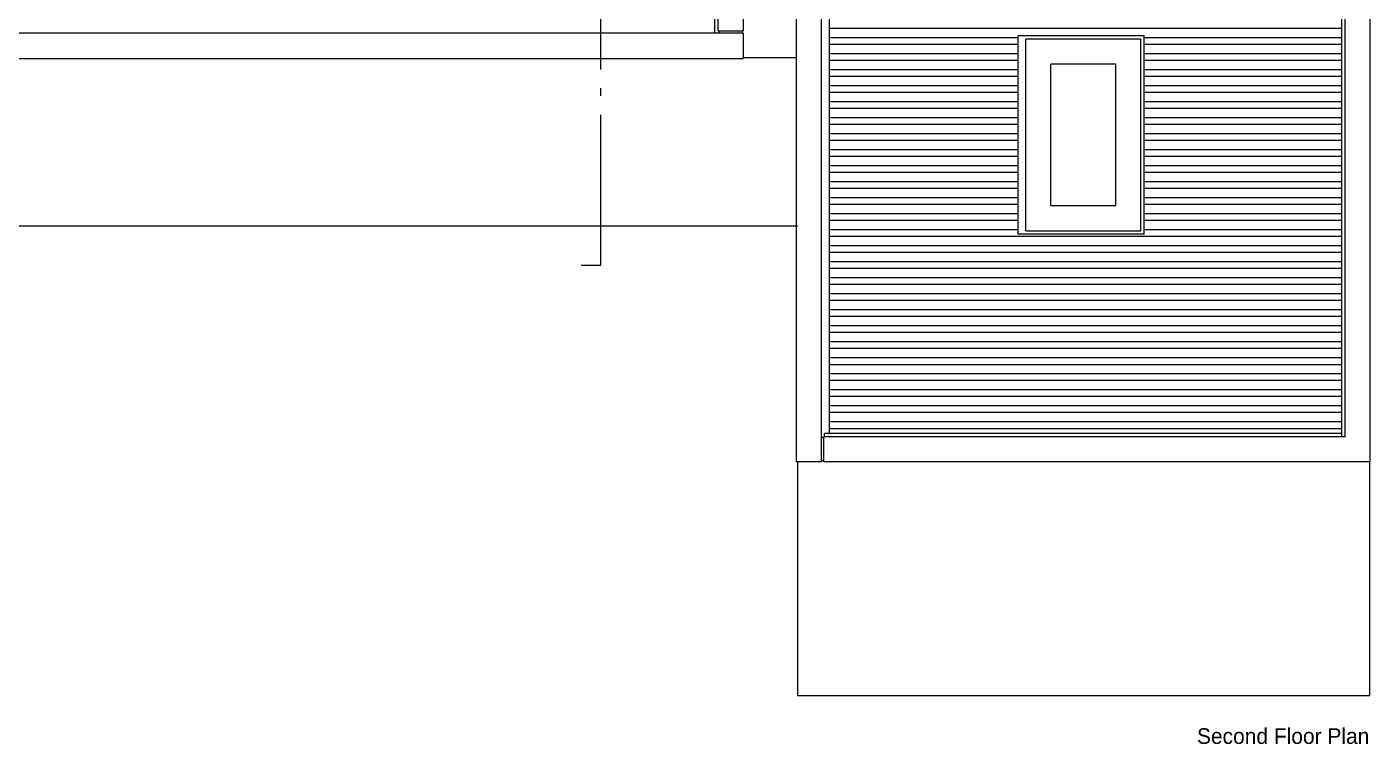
# Model space of a CAD drawing. Header units: inches. Extents: x 23 to 96, y 10 to 141.
# Drawn here: x 53.39 to 70.53, y 81.94 to 91.1 of the extents above; entities that cross this region are included whole.
import ezdxf

# ---------------------------------------------------------------- set-up
doc = ezdxf.new("R2010")
doc.units = ezdxf.units.IN
doc.header["$MEASUREMENT"] = 0
doc.linetypes.add('ACAD_ISO04W100', pattern=[30, 24, -3, 0, -3])
for name, color, linetype, lineweight in [('Dash dot', 252, 'ACAD_ISO04W100', 0), ('Legends', 7, 'Continuous', 0), ('View in first plane', 250, 'Continuous', 0), ('View in second plane', 253, 'Continuous', 0)]:
    doc.layers.add(name, color=color, linetype=linetype, lineweight=lineweight)
doc.styles.add('texto', font='txt.shx')

msp = doc.modelspace()

# ---------------------------------------------------------------- linework, layer by layer
at = {"layer": 'Dash dot', "ltscale": 0.08}
for p, q in [((60.718, 88.053), (60.718, 105.353)), ((60.468, 88.053), (60.718, 88.053))]:
    msp.add_line(p, q, dxfattribs=at)
at = {"layer": 'View in first plane'}
for p, q in [((70.535, 85.543), (70.535, 98.853)), ((70.215, 85.863), (70.215, 98.543)), ((63.535, 85.543), (63.535, 96.863)), ((63.215, 85.543), (63.215, 96.543)), ((62.215, 91.043), (62.215, 91.553)), ((62.535, 91.553), (62.535, 91.043)), ((62.215, 91.043), (62.535, 91.043)), ((62.535, 91.015), (39.215, 91.015)), ((62.535, 91.015), (62.535, 90.693)), ((66.14, 88.493), (66.14, 90.938)), ((67.61, 90.938), (66.14, 90.938)), ((67.61, 88.493), (67.61, 90.938)), ((39.215, 90.693), (62.535, 90.693)), ((66.46, 88.813), (66.46, 90.618)), ((67.29, 90.618), (66.46, 90.618)), ((67.29, 88.813), (67.29, 90.618)), ((66.46, 88.813), (67.29, 88.813)), ((66.14, 88.493), (67.61, 88.493)), ((63.563, 85.543), (63.563, 85.863)), ((70.215, 85.863), (63.563, 85.863)), ((63.535, 85.543), (63.215, 85.543)), ((70.535, 85.543), (63.563, 85.543))]:
    msp.add_line(p, q, dxfattribs=at)
at = {"layer": 'View in second plane'}
for p, q in [((63.634, 85.905), (63.634, 98.501)), ((70.173, 85.863), (70.173, 95.178)), ((62.173, 91.015), (62.173, 91.501)), ((62.225, 91.043), (62.225, 91.015)), ((62.525, 91.043), (62.525, 91.015)), ((63.634, 91.077), (70.173, 91.077)), ((63.634, 90.959), (66.041, 90.959)), ((63.634, 90.873), (66.041, 90.873)), ((67.652, 90.98), (66.041, 90.98)), ((66.041, 88.451), (66.041, 90.98)), ((67.652, 88.451), (67.652, 90.98)), ((67.652, 90.959), (70.173, 90.959)), ((67.652, 90.873), (70.173, 90.873)), ((62.535, 90.703), (63.215, 90.703)), ((63.634, 90.755), (66.041, 90.755)), ((67.652, 90.755), (70.173, 90.755)), ((63.634, 90.669), (66.041, 90.669)), ((63.634, 90.55), (66.041, 90.55)), ((67.652, 90.669), (70.173, 90.669)), ((67.652, 90.55), (70.173, 90.55)), ((63.634, 90.464), (66.041, 90.464)), ((63.634, 90.346), (66.041, 90.346)), ((67.652, 90.464), (70.173, 90.464)), ((67.652, 90.346), (70.173, 90.346)), ((63.634, 90.26), (66.041, 90.26)), ((67.652, 90.26), (70.173, 90.26)), ((63.634, 90.142), (66.041, 90.142)), ((63.634, 90.056), (66.041, 90.056)), ((67.652, 90.142), (70.173, 90.142)), ((67.652, 90.056), (70.173, 90.056)), ((63.634, 89.938), (66.041, 89.938)), ((63.634, 89.852), (66.041, 89.852)), ((67.652, 89.938), (70.173, 89.938)), ((67.652, 89.852), (70.173, 89.852)), ((63.634, 89.733), (66.041, 89.733)), ((67.652, 89.733), (70.173, 89.733)), ((63.634, 89.647), (66.041, 89.647)), ((63.634, 89.529), (66.041, 89.529)), ((67.652, 89.647), (70.173, 89.647)), ((67.652, 89.529), (70.173, 89.529)), ((63.634, 89.443), (66.041, 89.443)), ((63.634, 89.325), (66.041, 89.325)), ((67.652, 89.443), (70.173, 89.443)), ((67.652, 89.325), (70.173, 89.325)), ((63.634, 89.239), (66.041, 89.239)), ((67.652, 89.239), (70.173, 89.239)), ((63.634, 89.12), (66.041, 89.12)), ((63.634, 89.035), (66.041, 89.035)), ((67.652, 89.12), (70.173, 89.12)), ((67.652, 89.035), (70.173, 89.035)), ((63.634, 88.916), (66.041, 88.916)), ((63.634, 88.83), (66.041, 88.83)), ((67.652, 88.916), (70.173, 88.916)), ((67.652, 88.83), (70.173, 88.83)), ((63.634, 88.712), (66.041, 88.712)), ((67.652, 88.712), (70.173, 88.712)), ((63.225, 88.553), (36.225, 88.553)), ((63.634, 88.626), (66.041, 88.626)), ((63.634, 88.508), (66.041, 88.508)), ((67.652, 88.626), (70.173, 88.626)), ((67.652, 88.508), (70.173, 88.508)), ((63.634, 88.422), (70.173, 88.422)), ((63.634, 88.303), (70.173, 88.303)), ((67.652, 88.451), (66.041, 88.451)), ((63.634, 88.217), (70.173, 88.217)), ((63.634, 88.099), (70.173, 88.099)), ((63.634, 88.013), (70.173, 88.013)), ((63.634, 87.895), (70.173, 87.895)), ((63.634, 87.809), (70.173, 87.809)), ((63.634, 87.691), (70.173, 87.691)), ((63.634, 87.605), (70.173, 87.605)), ((63.634, 87.486), (70.173, 87.486)), ((63.634, 87.4), (70.173, 87.4)), ((63.634, 87.282), (70.173, 87.282)), ((63.634, 87.196), (70.173, 87.196)), ((63.634, 87.078), (70.173, 87.078)), ((63.634, 86.992), (70.173, 86.992)), ((63.634, 86.873), (70.173, 86.873)), ((63.634, 86.787), (70.173, 86.787)), ((63.634, 86.669), (70.173, 86.669)), ((63.634, 86.583), (70.173, 86.583)), ((63.634, 86.465), (70.173, 86.465)), ((63.634, 86.379), (70.173, 86.379)), ((63.634, 86.261), (70.173, 86.261)), ((63.634, 86.175), (70.173, 86.175)), ((63.634, 86.056), (70.173, 86.056)), ((70.173, 85.905), (63.573, 85.905)), ((63.573, 85.863), (63.573, 85.905)), ((63.634, 85.97), (70.173, 85.97)), ((63.563, 85.853), (63.535, 85.853)), ((63.225, 85.543), (63.225, 82.553)), ((63.563, 85.553), (63.535, 85.553)), ((70.525, 85.543), (70.525, 82.553)), ((70.525, 82.553), (63.225, 82.553))]:
    msp.add_line(p, q, dxfattribs=at)

# ---------------------------------------------------------------- texts
at = {"layer": 'Legends', "insert": (70.525, 82.141), "char_height": 0.2, "width": 17.12821, "attachment_point": 3, "style": 'texto'}
msp.add_mtext('{\\fCentury Gothic|b0|i0|c0|p34;Second Floor Plan}', dxfattribs=at)

doc.saveas('drawing.dxf')
